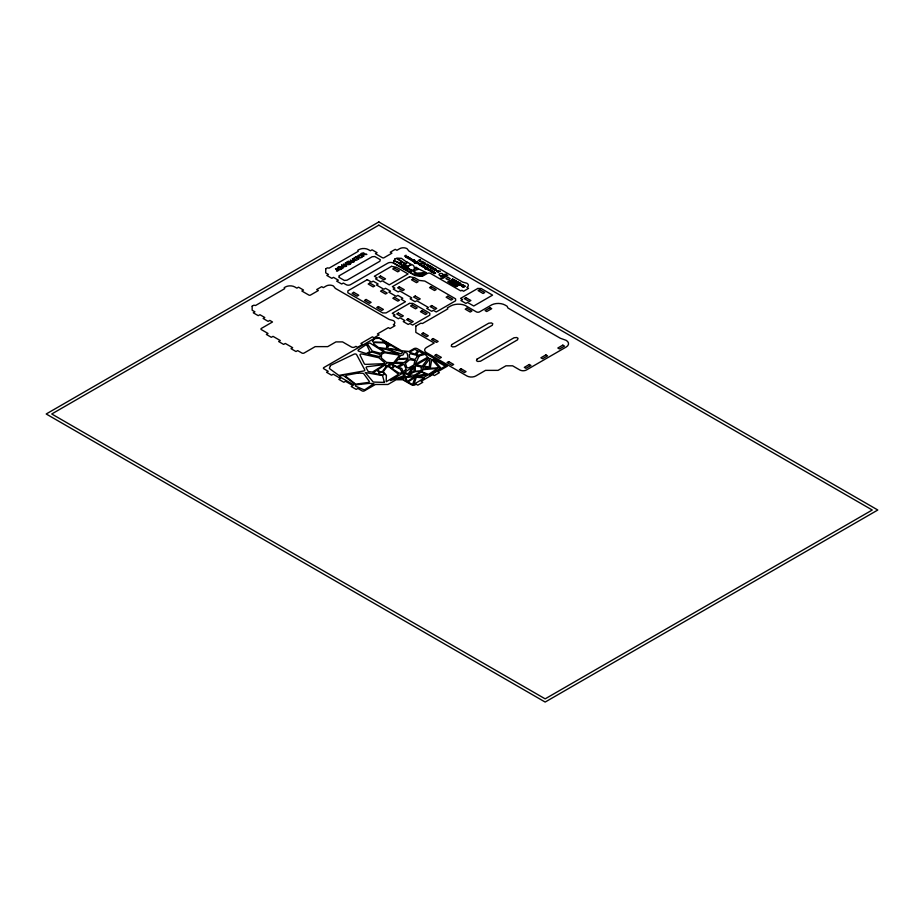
<?xml version="1.0" encoding="UTF-8"?>
<svg xmlns="http://www.w3.org/2000/svg" width="924" height="924" viewBox="0 0 924 924"><rect width="100%" height="100%" fill="white"/><g stroke="black" fill="none" stroke-linecap="round" stroke-linejoin="round"><path stroke-width="1.39" d="M451.062 282.802L450.9 283.645L452.125 282.628M411.365 259.956L412.762 259.609M413.513 261.192L414.899 260.845M419.253 260.926L420.639 260.58M432.374 272.083L433.76 271.748M436.729 271.021L438.115 270.674M405.567 256.583L406.872 256.93L406.976 256.283M415.049 262.093L417.082 261.989L415.303 262.936M425.802 268.295L427.154 267.925M406.953 257.403L408.35 257.068M427.442 265.65L428.828 265.315M407.195 256.699L406.976 257.842M410.117 258.246L408.801 258.87L409.829 258.27M411.584 259.147L410.302 259.736L411.33 259.136M425.571 263.583L424.255 264.206L425.283 263.606M429.637 269.577L428.355 270.154L429.383 269.554M435.654 272.984L434.338 273.608L435.366 273.007M363.813 253.985L362.52 254.77L361.423 254.135L363.733 253.43M433.252 268.849L432.259 268.364M420.224 264.16L419.438 264.634M423.977 262.786L423.227 263.236M427.639 264.853L426.853 265.327M425.999 267.486L425.202 267.96M431.081 270.42L430.295 270.894M432.917 268.052L433.899 268.468M405.463 256.398L406.987 256.653M450.404 281.728L448.81 281.52M372.672 340.563L374.786 338.842A1.571 0.901 0 0 1 375.906 338.473L378.482 338.323A1.571 0.901 0 0 1 379.718 338.565L383.079 340.425A1.571 0.901 0 0 1 383.241 341.637L382.917 341.868A1.571 0.901 0 0 1 381.624 342.227L373.989 342.076A1.571 0.901 0 0 1 372.638 341.58A1.571 0.901 0 0 1 372.765 340.644M424.289 266.632L423.273 267.221L424.532 266.262M435.978 269.854L435.008 270.409L436.209 269.415M455.705 285.412L455.659 286.244L457.288 286.059M464.749 286.348L463.467 286.07M423.342 266.1L422.337 266.69L424.312 266.297M435.077 269.288L434.072 269.877L436.047 269.485M418.341 263.987L419.785 264.241M422.129 262.589L423.573 262.843M425.756 264.68L427.2 264.945M424.104 267.313L425.56 267.579M429.186 270.247L430.642 270.513M404.55 256.087L406.075 255.209M428.724 266.459L430.411 265.673L428.955 266.516M430.757 271.217L432.444 270.432L430.988 271.275M463.906 286.914L463.143 287.087L464.091 286.994M413.594 260.868C413.675 263.375 416.597 259.471 413.813 260.926M457.137 285.955L457.114 285.135L455.544 285.32A1.224 0.705 0 0 0 455.278 286.313A1.224 0.705 0 0 0 457.137 286.232M432.559 271.702C431.958 274.232 435.909 270.57 432.675 271.818M337.941 270.72L336.452 270.882L338.773 270.328L335.458 268.699L338.057 270.235M412.67 260.221L411.734 260.522L413.12 260.025L412.254 259.39L411.388 260.21M414.795 261.469L413.79 261.746M420.536 261.203C421.483 261.446 418.711 258.824 419.531 261.469M422.314 261.388L420.432 262M433.679 272.349L432.409 272.349M438.011 271.298L437.445 271.483M363.455 254.666L362.901 254.989L363.941 256.098L360.614 254.181C361.099 252.552 365.708 252.645 364.148 254.227A2.449 1.409 0 0 1 365.384 254.215L366.874 254.4L364.61 254.516A1.686 0.97 0 0 0 364.033 254.493M419.739 259.725L418.122 260.66M416.516 262.116L414.795 262.231L416.47 261.596M419.946 264.149L419.149 264.611M423.735 262.751L422.464 263.04M427.362 264.841L426.565 265.303M425.721 267.475L424.382 267.729M427.281 268.33C423.342 270.848 430.411 265.65 425.652 268.618M423.469 274.705L426.438 272.996L418.757 274.058L421.644 275.19L423.319 274.774M430.803 270.42L429.914 270.882M439.651 271.229L437.872 272.072L440.378 271.113M440.448 276.9L442.446 275.745M443.312 275.248L445.299 274.093M442.319 276.819L444.317 275.664M445.172 275.167L447.17 274.012M441.094 278.424L443.093 277.269M443.947 276.773L445.946 275.618M442.954 278.343L444.952 277.188M445.818 276.692L447.817 275.548M453.615 281.462L455.278 280.503L456.456 281.023L455.255 280.33L453.314 281.45L454.527 282.143M455.174 282.363C459.471 280.191 456.456 284.13 454.874 282.351L457.357 281.543A1.236 0.716 0 0 1 457.703 281.866M459.39 284.8L461.03 283.668L459.089 284.788L462.116 285.909L462.866 284.962L461.423 285.343L462.208 285.793C460.787 287.133 466.158 282.952 460.348 285.354M407.137 257.045L408.674 257.161M417.336 262.924L418.872 263.051M419.577 259.644L420.466 259.621M432.813 267.914L433.933 268.156M415.211 262.82L415.119 262.393M407.68 257.865L407.01 257.704M428.159 266.1L427.234 265.604L429.152 265.407M428.724 269.115L427.431 269.623L429.186 269.127M422.511 262.589L423.458 262.924M418.722 263.987L419.669 264.31M426.126 264.68L426.796 264.714M424.486 267.313L425.433 267.648M429.568 270.247L430.515 270.582M437.514 271.61C439.905 269.565 435.32 271.31 437.017 271.564M406.294 257.195L405.544 257.022M410.961 258.581L409.367 259.194L411.122 258.708M434.996 272.464L433.402 273.077L435.019 272.557M414.229 262.381L415.153 262.959L414.518 262.832M424.994 268.595L425.952 269.173L425.248 269.023M424.047 262.428L423.019 262.289M431.104 270.097L430.087 269.958M423.284 262.231L423.897 262.312M419.496 263.629L420.258 263.825M426.911 264.322L427.662 264.53M425.271 266.955L426.022 267.163M430.353 269.9L430.965 269.97M423.215 265.558L421.575 266.239M409.632 257.842C406.779 258.489 408.916 257.553 409.748 257.761M434.823 268.815L433.137 269.334L434.95 268.745M352.737 259.298L354.747 259.829L353.615 260.476L353.003 259.702A6.006 3.465 0 0 0 352.552 259.24M341.903 265.558L343.901 266.089L342.781 266.736L342.169 265.962A6.006 3.465 0 0 0 341.718 265.488M424.324 266.147L423.504 265.662M436.059 269.334L435.273 268.872M418.549 262.959L417.278 262.959L417.174 263.733M427.5 264.38L426.645 264.38M462.912 286.994L462.231 286.602L464.171 285.481L465.072 286.117M449.341 281.832L450.773 281.508L449.792 280.757L447.851 281.878L450.485 281.346M464.195 285.655L464.784 286.024M454.55 280.931L455.451 281.45L454.412 281.012M463.328 286.151L463.964 286.532M422.268 264.98L420.986 265.904M454.931 283.887C456.733 284.811 453.834 285.828 453.268 284.846M450.496 282.478L451.813 282.929L452.31 282.247M419.23 263.687L420.085 263.687M425.005 267.013L425.849 267.013M452.136 282.109L449.526 282.848L452.24 282.178M433.298 268.653L433.264 268.584A2.287 1.317 0 0 0 433.067 268.376A1.698 0.982 0 0 1 432.906 268.179M358.812 257.207A1.813 1.04 0 0 0 361.561 256.988A1.813 1.04 0 0 0 360.683 255.463A1.813 1.04 0 0 0 358.246 256.248A2.345 1.351 0 0 0 359.066 257.045M337.861 268.018A1.813 1.04 0 0 1 340.298 267.232A1.813 1.04 0 0 1 341.175 268.757A1.813 1.04 0 0 1 338.427 268.976M338.681 268.815A2.345 1.351 0 0 1 337.826 268.041M457.703 282.109A1.236 0.716 0 0 1 457.299 282.536L457.126 282.628A1.247 0.716 0 0 1 455.359 282.686M455.809 284.604A1.236 0.716 0 0 1 455.405 285.019L455.22 285.123A1.247 0.716 0 0 1 453.453 285.17L452.968 284.835L455.451 284.026A1.236 0.716 0 0 1 455.798 284.361M457.819 285.724A1.213 0.705 0 0 1 457.368 286.128M455.648 285.158A1.213 0.705 0 0 1 457.761 285.308M345.391 262.97L345.391 264.865L343.301 264.172L346.627 266.089L345.934 264.553L349.376 264.507L345.946 264.206L345.992 262.624L345.391 262.97M252.171 306.167L252.16 310.233L254.932 311.827L253.268 312.786L258.258 315.673L259.921 314.714L264.795 317.521L263.132 318.48L268.122 321.367L269.785 320.397L272.511 321.979L261.423 328.378A1.571 0.901 0 0 0 261.423 329.66L268.018 333.472L266.355 334.43L271.344 337.306L273.007 336.348L280.307 340.563L278.644 341.522L283.633 344.409L285.297 343.451L292.677 347.713L291.014 348.671L296.003 351.547L297.667 350.589L301.894 353.026A1.571 0.901 0 0 0 304.112 353.026L315.2 346.627L327.731 346.627L335.92 341.903L342.573 341.903L351.443 347.02A2.356 1.363 0 0 0 354.77 347.02L355.936 346.35L357.6 347.308L362.589 344.421L360.926 343.462L372.407 336.833L374.07 337.791L379.059 334.915L377.396 333.957L388.357 327.627L390.02 328.586L395.01 325.71L393.347 324.74A5.094 2.945 0 0 0 393.347 320.582L389.212 319.473L335.343 288.38L333.425 285.99A5.094 2.945 0 0 0 326.218 285.99L323.354 287.641L321.691 286.683L316.701 289.558L318.364 290.529L310.51 295.056A1.178 0.681 0 0 1 308.847 295.056L301.848 291.014L303.511 290.055L298.521 287.179L296.858 288.138L294.848 286.971A6.664 3.846 0 0 0 285.424 286.971L284.211 287.676L284.673 288.681L255.59 305.486L253.834 305.209L252.171 306.167M325.722 268.826L325.71 272.88L328.482 274.486L326.819 275.444L331.808 278.32L333.472 277.362L338.346 280.168L336.683 281.139L341.672 284.014L343.335 283.056L346.107 284.65A3.142 1.813 0 0 0 350.543 284.65L387.861 263.109A3.915 2.264 0 0 1 393.405 263.109L414.968 275.548L422.395 276.288L427.269 273.481A2.356 1.363 0 0 1 430.596 273.481L460.799 290.921L461.908 290.275L463.571 291.233L468.56 288.357L466.897 287.399A5.094 2.945 0 0 0 466.897 283.241L462.762 282.132L408.905 251.028L406.976 248.637A5.094 2.945 0 0 0 399.769 248.637L396.904 250.3L395.241 249.341L390.251 252.217L391.915 253.176L384.061 257.715A1.178 0.681 0 0 1 382.397 257.715L375.398 253.673L377.061 252.714L372.072 249.827L370.409 250.785L368.399 249.63A6.664 3.846 0 0 0 358.974 249.63L357.761 250.323L358.235 251.34L329.14 268.133L327.385 267.868L325.722 268.826M415.835 326.068L415.823 332.386L434.234 343.012L426.472 347.493A6.272 3.627 0 0 0 426.472 352.61L466.943 375.976A6.272 3.627 0 0 0 475.814 375.976L485.516 370.374L498.059 370.362L505.948 365.812L512.601 365.812L519.808 369.97A4.701 2.714 0 0 0 526.461 369.97L566.146 347.054A8.235 4.759 0 0 0 566.146 340.332L560.394 338.288L507.934 308.004L507.126 306.248L505.128 305.093A9.806 5.66 0 0 0 491.741 304.839L479.614 311.838A2.356 1.363 0 0 1 476.287 311.838L465.118 305.382A11.365 6.56 0 0 0 450.462 306.087L447.332 307.888L447.805 308.905L422.545 323.481L420.801 323.204L415.835 326.068M415.246 273.088L415.234 275.075L409.066 271.783L412.716 270.79L415.246 273.088M416.47 354.4L418.699 355.186L423.261 353.603L418.872 351.178L416.47 354.4M381.497 354.169L381.416 358.062L386.498 362.37L393.543 362.843L399.618 355.174L384.731 352.737L381.497 354.169M386.382 375.537L386.174 381.751L397.701 374.832A1.571 0.901 0 0 0 397.828 373.666L389.281 367.094A1.571 0.901 0 0 0 386.579 367.278L383.506 371.413A1.571 0.901 0 0 0 383.564 372.187L386.197 375.098A1.571 0.901 0 0 1 386.382 375.537M407.553 267.567C418.087 276.853 415.049 257.888 407.553 267.567M421.344 366.909L421.101 370.859L415.28 371.309L415.28 365.835L421.344 366.909M413.675 270.744L416.424 273.181L426.241 272.568L419.022 269.127L413.698 270.663M429.96 358.581L429.302 366.955L423.989 366.285L429.96 358.581M414.264 366.424L413.871 371.252L409.736 373.642L414.264 366.424M415.477 268.307L416.32 269.011L418.133 268.561L415.881 267.117L415.488 268.249M417.706 350.924L414.714 349.26L409.447 352.217L414.992 354.146L417.683 351.039M423.111 366.793L422.822 369.357L429.221 367.971L423.111 366.793M402.367 351.686L402.194 352.818A1.571 0.901 0 0 1 399.803 353.499C380.434 347.424 393.543 348.972 402.367 351.686M386.971 345.715L386.671 347.563A1.571 0.901 0 0 1 384.754 348.36L378.99 347.597A1.571 0.901 0 0 1 378.078 347.251L373.989 344.017A1.571 0.901 0 0 1 373.873 343.047A1.571 0.901 0 0 1 375.352 342.573L383.807 342.873A1.571 0.901 0 0 1 385.1 343.358L386.786 345.206A1.571 0.901 0 0 1 386.971 345.715M431.785 359.355L430.226 368.226L439.281 367.914L431.785 359.355M391.73 363.051L391.533 364.137L389.408 364.345L386.856 366.112L385.135 364.241L387.144 362.774L391.73 363.051M388.126 346.431L387.814 347.921A1.571 0.901 0 0 0 389.189 348.926L398.175 349.549L391.302 345.564L389.558 345.634A1.571 0.901 0 0 0 388.126 346.431M422.661 369.681L422.187 371.968L428.609 374.428L437.549 368.433L422.661 369.681M414.922 360.649L413.871 364.968L409.344 367.579A1.571 0.901 0 0 1 407.773 367.81A1.571 0.901 0 0 1 406.687 367.117L405.405 363.351L409.009 360.175A1.571 0.901 0 0 1 410.845 359.817L414.922 360.649M339.293 275.71L338.842 277.258L344.386 280.457L347.054 280.191L379.868 261.249L380.318 259.713L374.774 256.514L372.106 256.768L339.293 275.71M451.697 344.606L451.247 346.142L452.564 346.904L455.232 346.639L492.307 325.248L492.758 323.7L491.441 322.938L488.761 323.204L451.697 344.606M476.946 359.182L476.495 360.718L477.812 361.48L480.48 361.226L517.556 339.824L518.006 338.276L516.689 337.514L514.01 337.78L476.946 359.182M394.744 259.09L394.213 260.741L400 263.074L401.998 262.104L396.477 258.397L394.744 259.09M416.308 377.235L414.021 384.234L424.405 377.962L416.308 377.235M415.107 377.235L412.578 384.58L408.027 382.016L415.107 377.235M385.458 341.799L385.25 342.365A1.571 0.901 0 0 0 385.343 342.896L386.671 342.515L385.458 341.799M339.928 376.068L339.651 376.807L353.592 384.754L354.493 383.703L343.867 375.883A1.571 0.901 0 0 0 342.007 375.571L339.928 376.068M330.353 365.754L329.464 368.041A1.571 0.901 0 0 0 329.776 368.803L338.854 375.41L363.709 370.974A1.571 0.901 0 0 0 364.737 369.843L356.583 354.597A1.571 0.901 0 0 0 354.088 354.158L330.884 365.246A1.571 0.901 0 0 0 330.353 365.754M379.267 372.21L378.39 374.451L373.204 372.568L376.657 370.351L379.267 372.21M385.031 341.522L384.638 342.538L382.998 342.319L385.031 341.522M380.122 372.326L379.244 374.428L382.779 375.04L384.673 374.289L382.732 372.176L380.122 372.326M404.342 352.194L403.384 354.493A1.571 0.901 0 0 1 402.425 355.128L400.646 355.509L399.168 357.357A1.571 0.901 0 0 0 399.318 358.281A1.571 0.901 0 0 0 400.785 358.639L406.618 358.212A1.571 0.901 0 0 0 407.981 357.207L407.161 353.465A1.571 0.901 0 0 0 406.317 352.772L404.342 352.194M419.149 355.971L415.165 364.437L427.662 357.218L425.144 354.273L419.149 355.971M393.947 261.053L393.197 262.589L400.866 266.99L402.24 265.869L396.569 261.677L393.947 261.053M452.806 279.187L451.824 280.596L454.389 280.088C449.896 282.698 458.246 278.413 452.113 280.492C455.209 276.957 448.383 281.901 452.806 279.187M393.254 363.144L392.423 364.322L397.031 366.713L402.679 363.721L393.254 363.144M412.947 366.978L408.027 373.908L404.724 372.141L412.947 366.978M386.14 366.47L382.409 371.575L379.96 371.737L377.535 369.9L384.765 365.096L386.14 366.47M417.29 356.398L414.98 359.505L410.706 358.454A1.571 0.901 0 0 1 409.759 357.715L409.228 354.885A1.571 0.901 0 0 1 411.399 353.961L416.458 355.209A1.571 0.901 0 0 1 417.29 356.398M428.54 357.831L422.36 366.112L416.239 364.934L428.54 357.831M393.612 365.627L391.73 368.145L388.403 365.673L391.857 364.576L393.612 365.627M404.931 263.825L402.402 265.165L400.184 263.513L402.448 262.404L404.931 263.825M453.892 283.125L452.679 284.673L451.062 283.737L453.892 283.125M397.955 359.436L395.715 362.323L404.123 362.601L408.165 358.951L397.955 359.436M460.013 283.079L458.801 284.615L457.172 283.68L460.013 283.079M431.127 266.505C428.008 269.173 435.216 266.077 430.515 267.567L431.127 266.505M403.8 377.015L402.252 378.967L398.128 378.805L403.8 377.015M453.615 283.194L452.945 284.026L452.159 283.587L453.615 283.194M459.725 283.148L459.066 283.98L458.281 283.529L459.725 283.148M394.583 366.066L392.25 368.757L398.729 372.869A1.571 0.901 0 0 0 400.993 372.903L402.056 372.291L400.277 369.15L394.583 366.066M402.887 266.239L401.79 267.429L404.469 267.937L408.697 271.321L412.046 270.513L402.887 266.239M405.035 377.073L402.864 379.279L406.56 381.485L405.035 377.073M407.507 262.335L404.839 265.049L407.854 265.985L411.411 264.472L407.507 262.335M387.006 342.688L386.521 343.162A1.571 0.901 0 0 0 386.602 344.167L387.364 344.767A1.571 0.901 0 0 0 388.692 345.137L390.864 345.091L387.006 342.688M406.837 262.208L405.255 263.663L397.043 258.142L401.443 258.339L406.837 262.208M405.717 369.716L402.887 371.691L401.986 368.895A1.571 0.901 0 0 0 401.282 368.295L398.394 367.244L403.996 364.206L406.04 368.919A1.571 0.901 0 0 1 405.717 369.716M414.264 376.749L407.299 381.531L405.798 377.269L414.264 376.749M373.735 383.714L365.419 389.339A1.571 0.901 0 0 1 363.421 389.524L355.809 386.255A1.571 0.901 0 0 1 355.417 385.354A1.571 0.901 0 0 1 356.629 384.731L369.496 383.344L373.735 383.714M366.539 344.386L358.42 349.838A1.571 0.901 0 0 0 358.858 351.224L366.262 353.592L369.831 351.524L366.539 344.386M440.632 368.745L430.341 375.537L429.002 374.601L440.632 368.745M384.349 364.599L373.077 371.691A1.571 0.901 0 0 1 371.598 371.968L368.249 371.563L366.193 367.856A1.571 0.901 0 0 1 367.406 366.689L384.349 364.599M428.066 374.809L424.162 377.2L415.638 376.368L428.066 374.809M402.795 373.053L390.448 380.596L403.615 375.849L402.795 373.053M424.913 262.924L423.319 263.663L424.913 262.924M445.229 366.17L441.302 368.526L433.518 359.413L445.229 366.17M378.84 221.945L46.2 413.987L545.16 702.055L877.8 510.013L378.84 221.945M378.84 225.144L51.744 413.987L545.16 698.856L872.256 510.013L378.84 225.144M341.614 265.153L343.185 268.075L343.012 267.013L346.292 266.285L341.614 265.153M346.939 262.081L350.254 263.998L346.939 262.081M348.152 261.365L351.028 263.548L348.845 261.804L353.649 262.035L350.323 260.118L352.518 261.873L348.152 261.365M352.448 258.893L354.019 261.827L353.846 260.764L357.138 260.025L352.448 258.893M356.548 256.526L353.915 258.05L355.405 257.646L358.766 259.078L355.844 257.392L356.548 256.526M367.267 279.66L347.863 290.864L347.863 292.781L382.744 312.924L386.07 312.924L405.474 301.721L401.143 299.214L402.806 298.256L397.817 295.38L396.153 296.338L388.854 292.123L390.517 291.164L385.527 288.288L383.864 289.247L376.484 284.985L378.147 284.014L373.157 281.139L371.494 282.097L367.267 279.66M391.545 266.343L374.359 276.264L377.223 277.916L375.56 278.875L380.549 281.762L382.213 280.792L389.235 284.846L408.085 273.966L396.535 267.302L391.545 266.343M380.549 275.999L378.886 276.957L383.876 279.833L385.539 278.875L380.549 275.999M394.409 267.995L392.746 268.953L397.736 271.829L399.399 270.871L394.409 267.995M353.753 292.342L352.09 293.301L357.08 296.188L358.743 295.218L353.753 292.342M369.831 283.056L368.168 284.014L373.157 286.902L374.821 285.943L369.831 283.056M414.46 259.771L412.416 260.961L414.46 259.771M417.509 262.231L416.066 263.063L417.509 262.231M421.598 263.894L419.554 265.072L421.598 263.894M366.123 299.48L364.46 300.45L369.45 303.326L371.113 302.367L366.123 299.48M382.201 290.205L380.538 291.164L385.527 294.04L387.191 293.081L382.201 290.205M409.551 276.738L392.365 286.659L394.86 288.103L393.197 289.062L398.186 291.938L399.849 290.979L411.792 297.874L410.129 298.833L415.119 301.721L416.782 300.762L428.389 307.461L426.726 308.42L431.716 311.307L433.379 310.337L436.209 311.977L455.613 300.774L455.613 298.856L424.797 281.058L419.253 280.422L414.541 277.697L409.551 276.738M430.688 266.262L429.244 267.094L430.688 266.262M428.274 268.445L426.83 269.277L428.274 268.445M432.617 267.371L431.173 268.203L432.617 267.371M399.295 286.821L397.632 287.78L402.621 290.656L404.285 289.697L399.295 286.821M413.155 278.817L411.492 279.776L416.481 282.663L418.145 281.704L413.155 278.817M432.721 271.021L431.277 271.852L432.721 271.021M378.413 306.583L376.749 307.542L381.739 310.418L383.402 309.459L378.413 306.583M394.49 297.297L392.827 298.256L397.817 301.143L399.48 300.184L394.49 297.297M431.196 286.671L429.533 287.63L434.523 290.517L436.186 289.558L431.196 286.671M415.246 296.026L413.582 296.985L418.572 299.873L420.235 298.914L415.246 296.026M448.059 277.385L445.922 278.621L448.059 279.857L450.207 278.621L448.059 277.385M409.459 303.395L392.273 313.317L395.045 314.922L393.381 315.881L398.371 318.757L400.034 317.798L404.908 320.616L403.245 321.575L408.235 324.451L409.898 323.492L412.624 325.075L429.81 315.153L429.81 313.224L412.785 303.395L409.459 303.395M398.371 313.005L396.708 313.964L401.697 316.84L403.361 315.881L398.371 313.005M412.231 305.001L410.568 305.959L415.557 308.835L417.221 307.877L412.231 305.001M458.627 282.282L456.687 283.402L458.627 282.282M374.509 338.311L323.885 367.533A1.571 0.901 0 0 0 323.885 368.815L328.216 371.321L326.553 372.28L331.543 375.167L333.206 374.197L340.506 378.413L338.842 379.383L343.832 382.259L345.495 381.3L352.887 385.562L351.224 386.521L356.214 389.397L357.877 388.438L362.104 390.887A1.571 0.901 0 0 0 364.322 390.887L375.41 384.476L387.941 384.476L396.119 379.752L402.772 379.752L411.642 384.869A2.356 1.363 0 0 0 414.968 384.869L416.135 384.199L417.798 385.158L422.788 382.282L421.125 381.323L432.732 374.613L434.396 375.571L439.385 372.695L437.722 371.737L447.447 366.123L417.244 348.671A2.356 1.363 0 0 0 413.917 348.671L409.043 351.49L401.617 350.75L380.053 338.311A3.915 2.264 0 0 0 374.509 338.311M408.235 318.688L406.572 319.658L411.561 322.534L413.224 321.575L408.235 318.688M422.095 310.695L420.432 311.654L425.421 314.53L427.084 313.571L422.095 310.695M431.716 305.544L430.053 306.502L435.042 309.378L436.706 308.42L431.716 305.544M447.793 296.257L446.13 297.216L451.12 300.104L452.783 299.145L447.793 296.257M477.754 288.473L460.568 298.406L462.577 299.561L460.914 300.519L465.904 303.407L467.567 302.448L473.735 306.006L492.584 295.126L481.081 288.473L477.754 288.473M465.904 297.644L464.241 298.602L469.23 301.478L470.894 300.519L465.904 297.644M479.764 289.639L478.101 290.598L483.09 293.486L484.753 292.515L479.764 289.639M423.296 332.859L421.633 333.818L426.622 336.694L428.286 335.735L423.296 332.859M466.886 308.2L465.222 309.159L470.212 312.046L471.875 311.088L466.886 308.2M433.16 338.554L431.496 339.512L436.486 342.388L438.149 341.43L433.16 338.554M490.055 307.715L485.065 310.591L486.729 311.55L491.718 308.674L490.055 307.715M436.382 354.493L434.719 355.451L439.709 358.339L441.372 357.38L436.382 354.493M414.322 371.725L408.986 374.809L414.079 375.329L421.402 371.517L414.322 371.725M448.683 361.596L447.02 362.554L452.009 365.43L453.672 364.472L448.683 361.596M461.053 368.734L459.39 369.692L464.379 372.58L466.043 371.621L461.053 368.734M529.29 364.495L524.301 367.371L525.964 368.329L530.953 365.454L529.29 364.495M545.888 354.908L540.898 357.796L542.561 358.755L547.551 355.867L545.888 354.908M562.82 345.137L557.83 348.013L559.494 348.972L564.483 346.096L562.82 345.137M371.656 351.882L367.96 353.915L380.295 356.826L379.891 354.481L371.656 351.882M421.344 372.106L414.206 375.952L426.507 374.185L421.344 372.106M383.506 351.594L380.365 353.257L372.303 351.085L367.429 343.867L369.831 342.954L383.506 351.594M404.389 265.731L403.534 265.997L406.768 267.371L406.583 266.366L404.389 265.731M358.108 373.077L346.8 375.144A1.571 0.901 0 0 0 346.003 376.542L355.012 383.691A1.571 0.901 0 0 0 356.641 384.038L368.087 382.478A1.571 0.901 0 0 0 369.173 381.254L363.802 373.839A1.571 0.901 0 0 0 362.485 373.284L358.108 373.077M410.603 376.368L405.497 376.749L403.88 372.695L410.603 376.368M382.975 363.721L365.892 364.379A1.571 0.901 0 0 1 364.275 363.721L360.048 355.105A1.571 0.901 0 0 1 360.499 354.192A1.571 0.901 0 0 1 362.116 354.019L378.378 357.657A1.571 0.901 0 0 1 379.117 357.992L384.176 362.312A1.571 0.901 0 0 1 384.28 363.213A1.571 0.901 0 0 1 382.975 363.721M384.396 382.397L373.261 382.062L365.28 372.545L382.524 375.525L384.396 382.397M404.308 268.133L402.598 267.995L407.253 270.559L404.308 268.133M421.633 275.895L416.539 275.317L415.765 273.4L421.633 275.895M386.22 349.341L380.469 348.602L385.008 351.813A1.571 0.901 0 0 0 385.874 352.125L398.567 353.788L386.717 349.468A1.571 0.901 0 0 0 386.22 349.341M439.893 275.502A1.998 1.155 0 0 0 443.012 274.624A1.998 1.155 0 0 0 440.136 273.516A1.998 1.155 0 0 0 439.893 275.502M358.893 257.588A2.402 1.386 0 0 0 362.52 256.41A2.402 1.386 0 0 0 358.928 255.186A2.402 1.386 0 0 0 358.893 257.588M338.507 269.358A2.402 1.386 0 0 0 342.134 268.179A2.402 1.386 0 0 0 338.554 266.955A2.402 1.386 0 0 0 338.507 269.358"/></g></svg>
